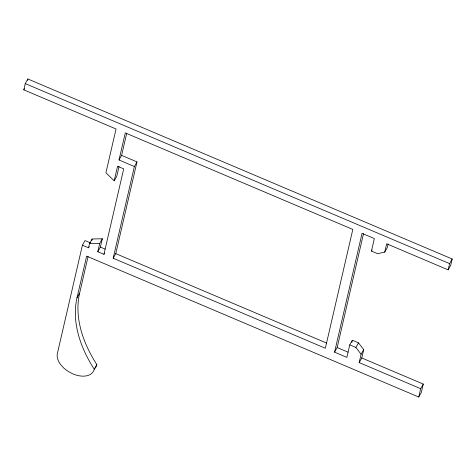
<?xml version="1.0" encoding="UTF-8"?>
<svg xmlns="http://www.w3.org/2000/svg" width="476" height="476" viewBox="0 0 476 476"><rect width="100%" height="100%" fill="white"/><g stroke="black" fill="none" stroke-linecap="round" stroke-linejoin="round"><path stroke-width="0.71" d="M119.042 166.493L116.787 176.221L114.186 180.838L105.928 172.758L116.049 128.984L23.8 89.851L25.246 83.597L27.852 78.974L452.2 258.998L450.754 265.251L448.148 269.868L386.649 243.777L384.721 252.119L377.605 253.678L371.458 251.066L374.35 238.559L362.052 233.341L334.568 352.157L346.867 357.375L349.759 344.868L352.365 340.251L358.511 342.863L363.7 349.64L361.772 357.976L359.166 362.593L420.671 388.684L418.737 397.026L86.638 256.136L76.999 297.827A149.119 92.219 29.4 0 0 94.248 369.239A20.242 12.519 29.4 0 1 72.905 373.916L68.229 371.464L64.064 368.329L60.702 364.723A20.242 12.519 29.4 0 1 57.346 353.585L82.419 245.194L85.02 240.57L90.488 242.891M27.531 80.367L27.852 78.974M82.419 245.194L88.566 247.8L89.53 243.629L92.136 239.011L102.322 238.756L100.394 247.092L97.794 251.715L103.941 254.321L104.595 253.167M76.999 297.827L79.599 293.21L88.078 256.552M91.814 240.404L92.136 239.011M97.794 251.715L99.722 243.379L102.322 238.756M114.186 180.838L117.56 166.249L123.712 168.861L103.941 254.321M134.381 166.517L119.006 159.995L125.277 132.899L352.823 229.432L325.346 348.248L113.169 258.236L134.381 166.517L136.987 161.9L121.612 155.378L126.723 133.268M113.169 258.236L115.769 253.619L136.987 161.9M334.568 352.157L337.169 347.539L363.48 233.793M351.883 342.333L352.365 340.251M359.166 362.593L361.1 354.257L363.7 349.64M388.13 244.021L387.327 247.496L384.721 252.119M448.148 269.868L449.6 263.615L452.2 258.998M361.772 357.976L423.271 384.067L421.343 392.402L418.737 397.026M23.8 89.851L24.449 88.697M119.006 159.995L121.612 155.378M88.566 247.8L89.22 246.645M94.248 369.239L96.848 364.622A149.119 92.219 29.4 0 1 79.599 293.21M371.458 251.066L372.107 249.912M361.1 354.257L355.911 347.48L358.511 342.863M420.671 388.684L423.271 384.067M89.53 243.629L99.722 243.379M25.246 83.597L449.6 263.615M349.759 344.868L355.911 347.48M100.394 247.092L105.178 249.121M115.769 253.619L326.578 343.047M337.169 347.539L348.105 352.18M96.848 364.622A20.242 12.519 29.4 0 1 94.587 368.579"/></g></svg>
